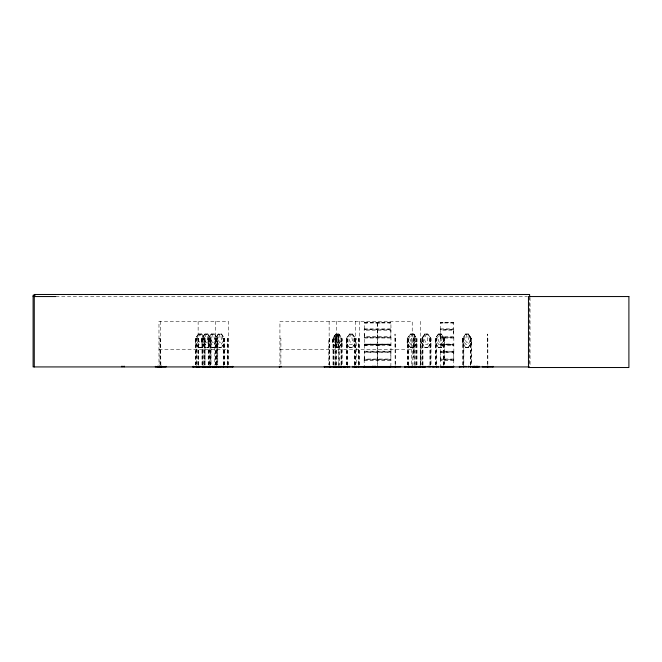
<?xml version="1.0" encoding="UTF-8"?>
<svg xmlns="http://www.w3.org/2000/svg" width="662" height="662" viewBox="0 0 662 662"><rect width="100%" height="100%" fill="white"/><g stroke="black" fill="none" stroke-linecap="round" stroke-linejoin="round"><path stroke-width="0.5" stroke-dasharray="3.31 2.48" d="M364.282 355.784L364.191 359.458L390.977 359.59M364.282 333.449L364.265 359.036L390.853 359.036L390.977 351.688L364.174 351.663M377.547 360.078L377.663 337.504M377.679 329.676C377.381 354.344 377.53 303.568 377.679 329.469M390.845 355.784L390.845 352.482L364.265 352.523M390.845 333.449L390.977 329.362L364.174 329.337L364.265 336.71L390.853 336.71L390.853 330.189L364.265 330.189M440.445 355.784L440.354 359.458L453.818 359.491L453.693 366.467M440.445 333.449L440.313 337.198L453.826 337.198L453.851 351.828M453.693 355.784L453.859 351.936M453.693 333.449L453.818 329.328L440.321 329.328L440.42 322.303L453.718 322.593M364.274 328.915L364.29 322.32M377.58 359.118L377.563 352.325M390.961 351.654L390.977 337.198L364.174 337.165M390.845 366.467L390.994 359.731M440.437 337.943L440.313 351.688L453.801 351.663M453.693 338.025L440.445 338.025M453.702 360.31L440.429 360.351L440.445 366.467M338.58 364.903L338.481 338.15L339.242 338.539L339.242 364.903M453.801 359.458L453.718 352.441M338.927 366.93L338.836 338.497L337.893 334.699L336.859 334.699L336.859 342.271L337.893 342.271L338.853 340.516M440.354 329.295L440.429 336.71L453.71 336.71L453.71 330.189L440.429 330.189M336.66 344.596L335.891 341.915L336.47 334.12M377.688 344.811L377.539 344.314L377.58 344.885M390.828 344.645L364.125 344.422L364.257 344.919L390.828 344.588M440.42 344.885L453.859 344.77L440.42 344.314L453.826 344.389M205.055 364.903L205.055 338.539L204.02 338.15M202.829 364.903L202.738 338.539M204.169 338.158L204.194 364.903M337.248 342.271L337.248 334.699M201.711 347.393L204.922 342.966L204.889 338.539L205.899 334.699L206.941 334.699M335.899 338.539L336.908 334.699M336.445 334.004L335.303 338.539L335.419 364.903M335.411 338.539L336.561 334.004M337.653 347.509L338.795 342.966L338.795 338.539M337.761 347.509L338.911 342.966M440.296 337.231L440.412 337.794M440.296 351.721L440.429 359.036L453.71 359.036M198.65 364.886L198.575 338.539L199.593 334.699L200.702 334.699L201.72 340.516L200.644 342.271L199.593 342.271L198.575 340.516M337.438 344.596L338.216 341.915L337.628 334.12M468.431 334.12L465.552 334.12L464.145 338.539L464.145 341.915L466.031 344.596L467.902 344.596L469.755 341.915L469.755 338.539L468.365 334.12L471.17 338.539L471.17 342.966L468.365 347.393M207.918 334.12L204.897 334.12L203.433 338.539L203.433 341.915L205.377 344.596L207.355 344.596L209.341 341.915L209.341 338.539L207.851 334.12L210.872 338.539L210.847 364.903M221.447 334.12L218.427 334.12L216.954 338.539L216.929 364.903M201.761 334.12L198.559 334.12L196.978 338.539L196.978 341.915L199.096 344.596L201.198 344.596L203.284 341.915L203.284 338.539L201.711 334.12M214.505 334.12L211.294 334.12L209.713 338.539L209.713 341.915L211.832 344.596L213.934 344.596L216.019 341.915L216.019 338.539L214.455 334.12L217.666 338.464M390.919 337.686L364.191 337.603M453.768 337.645L440.354 337.603M364.158 359.491L364.282 366.467M390.961 329.742L364.158 329.701M440.321 359.491L440.445 360.351M453.818 329.742L440.354 329.775M453.818 359.905L440.338 359.896M453.801 352.11L440.354 352.101M375.851 322.982L377.017 322.982M375.851 345.307L377.017 345.307M389.157 322.982L390.323 322.982M389.157 345.307L390.323 345.307M452.014 322.982L453.18 322.982M452.014 345.307L453.18 345.307M443.482 338.191L444.508 338.539L444.508 364.903M364.903 322.982L366.963 322.982M378.209 322.982L380.269 322.982M364.903 345.307L366.963 345.307M378.209 345.307L380.269 345.307M441.066 322.982L443.126 322.982M441.066 345.307L443.126 345.307M465.576 334.004L462.647 338.497L462.647 343.007L465.576 347.509M462.738 338.539L465.618 334.12M468.406 347.509L471.245 342.966M204.914 347.509L201.836 343.007L201.836 338.497L204.914 334.004M204.955 334.12L201.935 338.539L201.902 343.007L204.955 347.393L207.918 347.393M207.851 347.393L210.872 342.966M207.901 347.509L210.971 343.007L210.814 338.539M218.435 334.004L215.464 338.539L215.431 343.007M218.485 334.12L215.531 338.539L215.547 364.903M221.431 347.509L224.501 343.007L221.489 347.509L218.377 347.509M335.915 334.004L332.945 338.539L335.965 334.12M338.911 347.509L341.882 342.966L341.824 338.539L338.911 334.004M349.495 334.12L346.474 338.539L346.557 364.903M355.411 342.966L352.391 347.393L349.428 347.393M352.441 347.509L355.511 343.007L355.353 338.539L352.391 334.12L349.428 334.12L347.964 338.539L347.964 341.915L349.917 344.596L351.886 344.596L353.872 341.915L353.872 338.539L352.391 334.12M430.912 338.497L427.9 334.004L424.789 334.004L421.777 338.497L421.777 343.007L424.847 347.509L427.9 347.509L430.912 343.007L430.846 338.497L427.842 334.004M424.847 334.004L421.876 338.539L424.896 334.12M427.842 347.509L430.813 342.966M438.376 347.509L435.306 343.007L435.306 338.497L438.376 334.004M438.426 334.12L435.406 338.539L435.48 364.903M441.372 347.509L444.276 342.966M198.559 347.509L195.406 342.966L195.298 338.497L198.559 334.004M198.608 334.12L195.456 338.539L195.48 364.903M214.455 347.393L217.765 343.007L214.505 347.509L211.244 347.509L208.034 343.007L208.034 338.497L211.294 334.004M211.344 334.12L208.141 338.539L208.083 343.007L211.294 347.509M410.506 334.12L407.345 338.539L407.378 364.903M416.812 342.966L413.609 347.393L410.457 347.393M413.659 347.509L416.762 342.966M440.818 344.596L442.804 341.915L442.804 338.539L441.322 334.12L438.36 334.12L436.895 338.539L436.895 341.915L438.848 344.596L453.718 344.588M440.453 322.99L440.445 322.303L453.718 322.56M364.29 344.645L390.928 344.588L364.257 344.588M364.257 322.593L390.894 322.303L390.961 329.328M453.685 322.99L453.768 322.344M210.011 338.191L211.046 338.539L211.046 365.921M390.828 322.99L364.29 322.99M390.828 345.291L364.307 345.307M440.445 344.141L453.693 344.141L453.693 345.307L440.445 345.307L440.47 344.141L453.685 344.157M453.669 322.982L440.47 322.982M196.349 364.903L196.258 338.15M209.084 364.903L208.993 338.497M223.541 338.191L224.575 338.539M463.566 338.53L463.607 364.903M197.888 338.53L198.65 338.539M408.222 338.53L408.247 364.903M341.021 338.191L342.055 338.539L342.055 364.903M216.797 338.539L216.772 364.903M197.905 338.158L197.822 364.886M354.625 338.15L356.413 338.539L356.413 364.886M430.027 338.15L430.987 338.539L430.987 364.903M55.848 296.551L527.424 296.551M390.87 322.328L364.166 322.502M364.265 328.882L390.853 328.882M440.429 328.882L453.71 328.882L453.71 322.336M198.509 334.004L201.819 334.004L205.021 338.497L204.897 364.903M204.848 334.004L207.967 334.004M211.244 334.004L214.554 334.004L217.765 338.497L217.798 364.903M224.575 364.903L224.501 338.497L221.489 334.004L218.377 334.004L215.365 338.497L215.365 343.007L218.435 347.509M352.498 334.004L349.387 334.004L346.375 338.497L346.375 343.007L349.387 347.509L352.498 347.509M413.709 334.004L410.399 334.004L407.196 338.497L407.196 343.007L410.448 347.509L414.056 347.509M438.31 334.004L441.43 334.004M465.502 334.004L468.481 334.004L471.336 338.497L471.228 364.903M338.927 334.12L335.907 334.12L334.434 338.539L334.434 341.915L336.387 344.596L338.356 344.596L340.342 341.915L340.342 338.539L338.861 334.12M413.659 334.12L410.457 334.12L408.876 338.539L408.876 341.915L410.986 344.596L413.096 344.596L415.173 341.915L415.173 338.539L413.609 334.12L416.762 338.539M351.481 334.699L350.43 334.699L349.428 338.539L349.428 340.516L350.43 342.271L351.423 342.271L352.383 340.516L351.423 334.699M412.592 334.699L411.491 334.699L410.465 338.539L410.465 340.516L411.491 342.271L412.542 342.271L413.609 340.516L412.542 334.699M426.882 334.699L425.832 334.699L424.83 338.539L424.83 340.516L425.832 342.271L426.824 342.271L427.784 340.516L426.824 334.699M440.412 334.699L439.361 334.699L438.36 338.539L438.36 340.516L439.361 342.271L440.346 342.271L441.306 340.516L440.346 334.699M364.265 338.025L390.853 338.025M335.609 338.15L335.766 364.903M210.061 338.497L210.036 364.903M223.59 338.497L223.566 364.903M333.747 338.497L333.838 364.903M341.021 338.497L341.046 364.903M347.318 338.497L347.368 364.903M415.86 338.497L415.926 364.903M422.72 338.497L422.77 364.903M436.2 338.497L436.299 364.903M443.523 338.497L443.499 364.903M470.368 338.497L470.45 364.903M158.971 338.539L159.939 338.539L159.939 364.886M160.51 338.539L160.874 364.886M195.298 338.497L196.506 338.539L196.506 366.93M201.836 338.497L203.027 338.539L203.027 364.903M208.034 338.497L209.25 338.539L209.25 366.93M217.798 338.539L214.794 338.539L214.794 364.886M228.307 338.539L227.48 338.539L227.48 364.886M279.927 338.539L280.895 338.539L280.887 364.886M336.71 338.539L335.171 338.53M359.317 338.539L358.49 338.539L358.49 364.886M395.032 338.539L395.52 338.539L395.52 366.93M413.824 338.621L414.429 338.539L414.429 366.93M416.952 364.903L416.919 338.497L415.968 338.199M435.306 338.497L436.498 338.539L436.498 364.903M487.373 338.539L487.853 338.539L487.853 366.93M195.456 342.966L198.509 347.509L201.819 347.509L204.872 342.966M208.034 343.007L211.344 347.393L214.505 347.393M215.365 343.007L218.485 347.393L221.447 347.393M341.824 342.966L338.969 347.509L335.857 347.509M421.777 343.007L424.896 347.393M471.17 342.966L468.481 347.509L465.502 347.509M413.783 343.926L413.667 357.43L413.824 338.505M198.559 347.393L201.761 347.393M335.907 347.393L338.927 347.393M424.83 347.393L427.851 347.393M438.36 347.393L441.38 347.393L444.343 342.966L444.442 338.497L441.372 334.004M468.431 347.393L465.552 347.393L462.647 343.007L462.713 338.497L463.83 338.539L463.83 366.93M204.848 347.509L207.967 347.509M395.148 347.509L395.032 334.004L395.148 364.903M438.31 347.509L441.43 347.509M487.489 347.509L487.373 334.004L487.489 364.903M158.971 349.677L228.307 349.677M279.927 349.677L412.227 349.677M364.265 351.208L390.853 351.208M440.429 351.208L453.71 351.208M413.824 351.894L414.056 334.004L414.056 364.903M364.191 352.101L390.944 352.068M440.429 352.523L453.71 352.523M364.174 359.896L390.944 359.896M364.265 360.351L390.853 360.351M470.409 338.191L471.443 338.539L471.443 364.903M335.171 338.481L335.262 343.007L336.577 347.393M208.464 338.464L208.381 364.903M216.954 341.915L218.907 344.596L220.876 344.596L222.862 341.915L222.862 338.539L221.381 334.12M413.659 334.004L416.919 338.497M410.506 347.393L407.196 343.007L407.246 338.497L408.404 338.539L408.404 366.93M201.769 334.004L204.922 338.539M204.153 338.199L204.028 364.903M441.322 334.12L444.276 338.539L444.318 364.903M435.406 342.966L438.426 347.393M352.441 334.004L355.511 338.497L355.585 364.903M349.445 347.509L346.375 343.007L346.433 338.497L347.567 338.539L347.567 364.903M335.965 347.393L332.845 343.007L332.845 338.497L335.857 334.004L338.969 334.004L341.981 338.497L341.857 364.903M335.915 347.509L332.845 343.007L332.912 338.497L334.037 338.539L334.037 364.903M221.431 334.004L224.401 338.539M207.901 334.004L210.971 338.497M468.406 334.004L471.245 338.539M335.899 340.516L336.908 342.271M204.889 340.516L205.899 342.271L206.883 342.271L207.843 340.516L206.883 334.699M390.961 337.165L390.845 336.71M377.514 360.012L377.605 359.383M453.784 329.295L453.693 328.882M377.522 352.176L377.555 351.398M412.045 338.158L411.267 338.539L411.267 364.886M377.688 337.264L377.539 336.793L377.539 351.249M337.761 334.004L338.944 338.497M337.653 334.004L338.911 338.539M335.303 342.966L336.561 347.509M377.588 330.156L377.53 336.71M377.588 352.482L377.539 359.077M530.03 297.569L530.03 366.93M529.625 296.551L529.625 366.93M470.674 338.539L470.674 364.903M463.052 338.539L463.052 364.903M462.837 338.539L462.837 364.903M443.697 338.539L443.697 366.93M435.679 338.539L435.679 364.903M430.788 338.539L430.788 364.903M430.168 338.539L430.168 366.93M429.969 338.539L429.969 364.903M422.968 364.903L422.968 338.539L421.777 338.497L421.959 364.903M422.149 338.539L422.149 364.903M420.684 364.886L420.701 338.539L420.32 364.886M420.32 321.293L420.32 364.886M416.87 338.497L416.795 364.903M416.084 338.539L416.084 364.903M412.227 365.896L412.227 321.293L279.927 321.293L279.927 364.886M407.535 338.539L407.535 364.903M359.317 321.293L359.317 364.886M359.003 338.539L359.003 364.886M358.796 338.539L358.796 364.886M355.444 321.293L355.386 364.903M354.766 338.539L354.766 366.93M354.642 338.166L354.567 364.903M346.747 338.539L346.747 364.903M341.236 338.539L341.236 366.93M336.71 321.293L336.71 364.886M336.089 338.539L336.089 364.903M333.226 338.539L333.226 364.903M333.027 338.539L333.027 364.903M329.659 364.886L329.659 338.539L328.832 338.539L328.832 364.886M329.345 338.539L329.345 364.886M329.146 321.293L329.146 364.886M228.307 364.886L228.307 321.293L158.971 321.293L158.971 364.886M227.993 338.539L227.993 364.886M227.794 338.539L227.794 364.886M224.443 338.497L224.377 364.903M223.756 338.539L223.756 366.93M217.715 338.497L217.641 364.903M216.557 338.539L216.557 364.903M216.35 338.166L216.358 364.903M215.754 321.293L215.746 364.903M210.235 338.539L210.235 366.93M208.224 338.539L208.224 364.903M202.216 338.539L202.216 364.903M202.001 338.539L202.018 364.903M198.335 338.539L198.335 364.886M198.137 321.293L198.137 364.886M195.638 338.539L195.638 364.903M160.51 321.293L160.51 364.886M377.539 360.31L377.53 366.467L377.555 360.277M466.478 334.699L465.56 340.516L466.478 342.271L467.413 342.271L468.365 340.516L468.365 338.539L467.413 334.699L466.478 334.699M219.428 334.699L218.419 340.516L219.428 342.271L220.413 342.271L221.373 340.516L221.373 338.539L220.413 334.699L219.428 334.699M212.337 334.699L211.31 340.516L212.337 342.271L213.387 342.271L214.455 340.516L214.455 338.539L213.387 334.699L212.337 334.699M424.83 334.12L423.366 338.539L423.366 341.915L425.318 344.596L427.288 344.596L429.274 341.915L429.274 338.539L427.793 334.12L424.83 334.12M364.29 344.132L390.845 344.141L364.307 344.141"/><path stroke-width="0.99" d="M415.206 366.872L415.182 366.343M193.139 366.856L193.114 366.392M324.148 366.856L349.263 366.856M333.367 366.839L333.416 366.343M459.221 366.93L465.957 366.392L466.015 366.93M198.732 366.856L198.708 366.194M329.701 366.93L329.717 366.194M335.775 366.839L335.775 366.194M192.692 366.856L220.62 366.872M209.995 366.856L209.937 366.194M404.54 366.93L425.832 366.905L425.832 366.343M158.681 366.856L158.756 366.392M279.19 366.905L279.703 366.856M354.708 366.905L354.675 366.194M330.487 366.856L330.512 366.392M419.005 366.856L419.071 366.392M424.665 366.856L424.723 366.392M438.194 366.856L428.215 366.392M197.615 366.856L197.681 366.392M205.783 366.856L205.849 366.392M404.937 366.856L405.003 366.392M35.169 295.219L33.1 295.219L33.1 366.93L528.59 366.93M33.1 296.551L55.807 296.551M364.282 366.467L390.845 366.467M440.445 366.467L453.693 366.467M364.257 366.64L390.87 366.657M440.42 366.657L453.718 366.657M364.026 366.905L352.871 366.856M364.265 366.889L400.659 366.856L400.659 366.343M440.429 366.889L453.71 366.889M468.324 366.392L475.018 366.856M492.991 366.781L482.35 366.905L482.35 366.343M336.784 366.93L336.85 366.343L336.999 366.856M216.474 366.872L216.457 366.194M207.496 366.856L207.429 366.392L207.363 366.93M202.878 366.839L202.928 366.194M447.462 366.856L447.396 366.392L447.338 366.93M441.802 366.856L441.744 366.392M433.933 366.856L433.867 366.392M345.001 366.856L344.943 366.392M339.349 366.856L339.283 366.392M221.869 366.856L232.991 366.856M232.751 366.839L232.701 366.343M344.157 366.839L344.124 366.343M334.12 366.839L334.128 366.194M215.903 366.781L215.977 366.392M529.625 296.551L529.625 294.474L34.267 294.474L34.267 366.93M492.991 366.343L492.991 366.93M487.853 366.194L487.853 366.93M487.489 366.194L487.489 366.93M479.205 366.343L479.205 366.93M479.015 366.343L479.015 366.93M478.543 366.343L478.543 366.93M477.807 366.343L477.807 366.93M477.625 366.343L477.625 366.93M477.178 366.343L477.211 366.93M477.037 366.343L477.045 366.93M476.996 366.343L476.996 366.93M476.582 366.343L476.582 366.93M476.359 366.343L476.359 366.93M476.168 366.343L476.168 366.93M475.796 366.343L475.796 366.93M475.622 366.343L475.622 366.93M474.728 366.343L474.728 366.93M474.621 366.343L474.58 366.93M474.265 366.343L474.265 366.93M474.141 366.343L474.141 366.93M474.033 366.343L474.033 366.93M473.843 366.343L473.843 366.93M473.62 366.343L473.587 366.93M472.908 366.343L472.908 366.93M472.172 366.343L472.172 366.93M470.583 366.194L470.583 366.93M470.359 366.194L470.359 366.93M468.266 366.343L468.266 366.93M463.913 366.194L463.913 366.93M463.698 366.194L463.698 366.93M459.693 366.343L459.693 366.93M443.606 366.194L443.606 366.93M443.408 366.194L443.408 366.93M441.678 366.343L441.678 366.93M438.318 366.343L438.318 366.93M436.589 366.194L436.589 366.93M436.39 366.194L436.39 366.93M433.809 366.343L433.809 366.93M432.658 366.343L432.658 366.93M430.077 366.194L430.077 366.93M429.878 366.194L429.878 366.93M428.149 366.343L428.149 366.93M424.789 366.343L424.789 366.93M423.059 366.194L423.059 366.93M422.861 366.194L422.861 366.93M420.701 366.194L420.684 366.93M420.329 366.194L420.329 366.93M420.32 366.194L420.32 366.93M419.567 366.343L419.567 366.93M419.253 366.343L419.253 366.93M419.129 366.343L419.129 366.93M415.984 366.194L415.984 366.93M415.827 366.194L415.827 366.93M414.685 366.343L414.685 366.93M414.429 366.194L414.429 366.93M414.056 366.194L414.056 366.93M412.376 366.343L412.376 366.93M412.302 366.343L412.302 366.93M411.16 366.194L411.152 366.93M409.637 366.343L409.637 366.93M408.917 366.343L408.917 366.93M408.504 366.194L408.504 366.93M408.346 366.194L408.346 366.93M405.07 366.343L405.07 366.93M395.52 366.194L395.52 366.93M395.148 366.194L395.148 366.93M390.009 366.343L390.009 366.93M375.015 366.045L375.015 366.93M372.946 366.045L372.946 366.93M363.711 366.343L363.711 366.93M358.738 366.194L358.738 366.93M358.432 366.194L358.407 366.93M356.52 366.194L356.52 366.93M355.37 366.343L355.37 366.93M355.304 366.343L355.304 366.93M354.476 366.194L354.476 366.93M352.747 366.343L352.747 366.93M349.387 366.343L349.387 366.93M347.658 366.194L347.658 366.93M347.459 366.194L347.459 366.93M344.877 366.343L344.877 366.93M343.727 366.343L343.727 366.93M341.145 366.194L341.145 366.93M340.947 366.194L340.947 366.93M340.574 366.343L340.574 366.93M339.217 366.343L339.217 366.93M338.886 366.194L338.886 366.93M338.539 366.194L338.539 366.93M336.122 366.194L336.122 366.93M335.857 366.343L335.857 366.93M335.634 366.194L335.634 366.93M334.095 366.343L334.095 366.93M333.938 366.194L333.938 366.93M330.537 366.343L330.537 366.93M330.206 366.343L330.206 366.93M329.403 366.194L329.403 366.93M324.438 366.343L324.438 366.93M281.002 366.194L281.002 366.93M279.852 366.93L279.786 366.343L279.712 366.781M227.728 366.194L227.728 366.93M227.422 366.194L227.397 366.93M223.665 366.194L223.665 366.93M223.466 366.194L223.466 366.93M221.737 366.343L221.737 366.93M220.098 366.343L220.098 366.93M218.377 366.343L218.377 366.93M216.83 366.194L216.83 366.93M216.673 366.194L216.648 366.93M215.903 366.343L215.829 366.93M215.531 366.343L215.531 366.93M214.687 366.194L214.678 366.93M213.867 366.343L213.867 366.93M212.725 366.343L212.725 366.93M210.483 366.343L210.483 366.93M210.135 366.194L210.135 366.93M209.349 366.194L209.349 366.93M209.192 366.194L209.192 366.93M208.216 366.343L208.216 366.93M205.915 366.343L205.915 366.93M204.848 366.343L204.848 366.93M204.086 366.194L204.086 366.93M203.929 366.194L203.929 366.93M203.126 366.194L203.126 366.93M202.795 366.343L202.795 366.93M202.406 366.343L202.406 366.93M199.196 366.343L199.196 366.93M198.401 366.194L198.401 366.93M197.748 366.343L197.748 366.93M196.606 366.194L196.606 366.93M196.448 366.194L196.448 366.93M193.428 366.343L193.428 366.93M193.18 366.343L193.18 366.93M166.021 366.343L166.021 366.93L155.371 366.905L155.371 366.343M161.636 366.045L161.636 366.93M160.891 366.194L160.874 366.93M160.518 366.194L160.502 366.93M160.014 366.045L160.047 366.93M159.567 366.045L159.567 366.93M158.83 366.343L158.897 366.93M157.945 366.045L157.945 366.93M124.075 366.045L124.075 366.93M122.007 366.045L122.007 366.93M628.9 296.551L528.458 296.551L528.458 367.526L628.9 367.526L628.9 296.551"/></g></svg>
